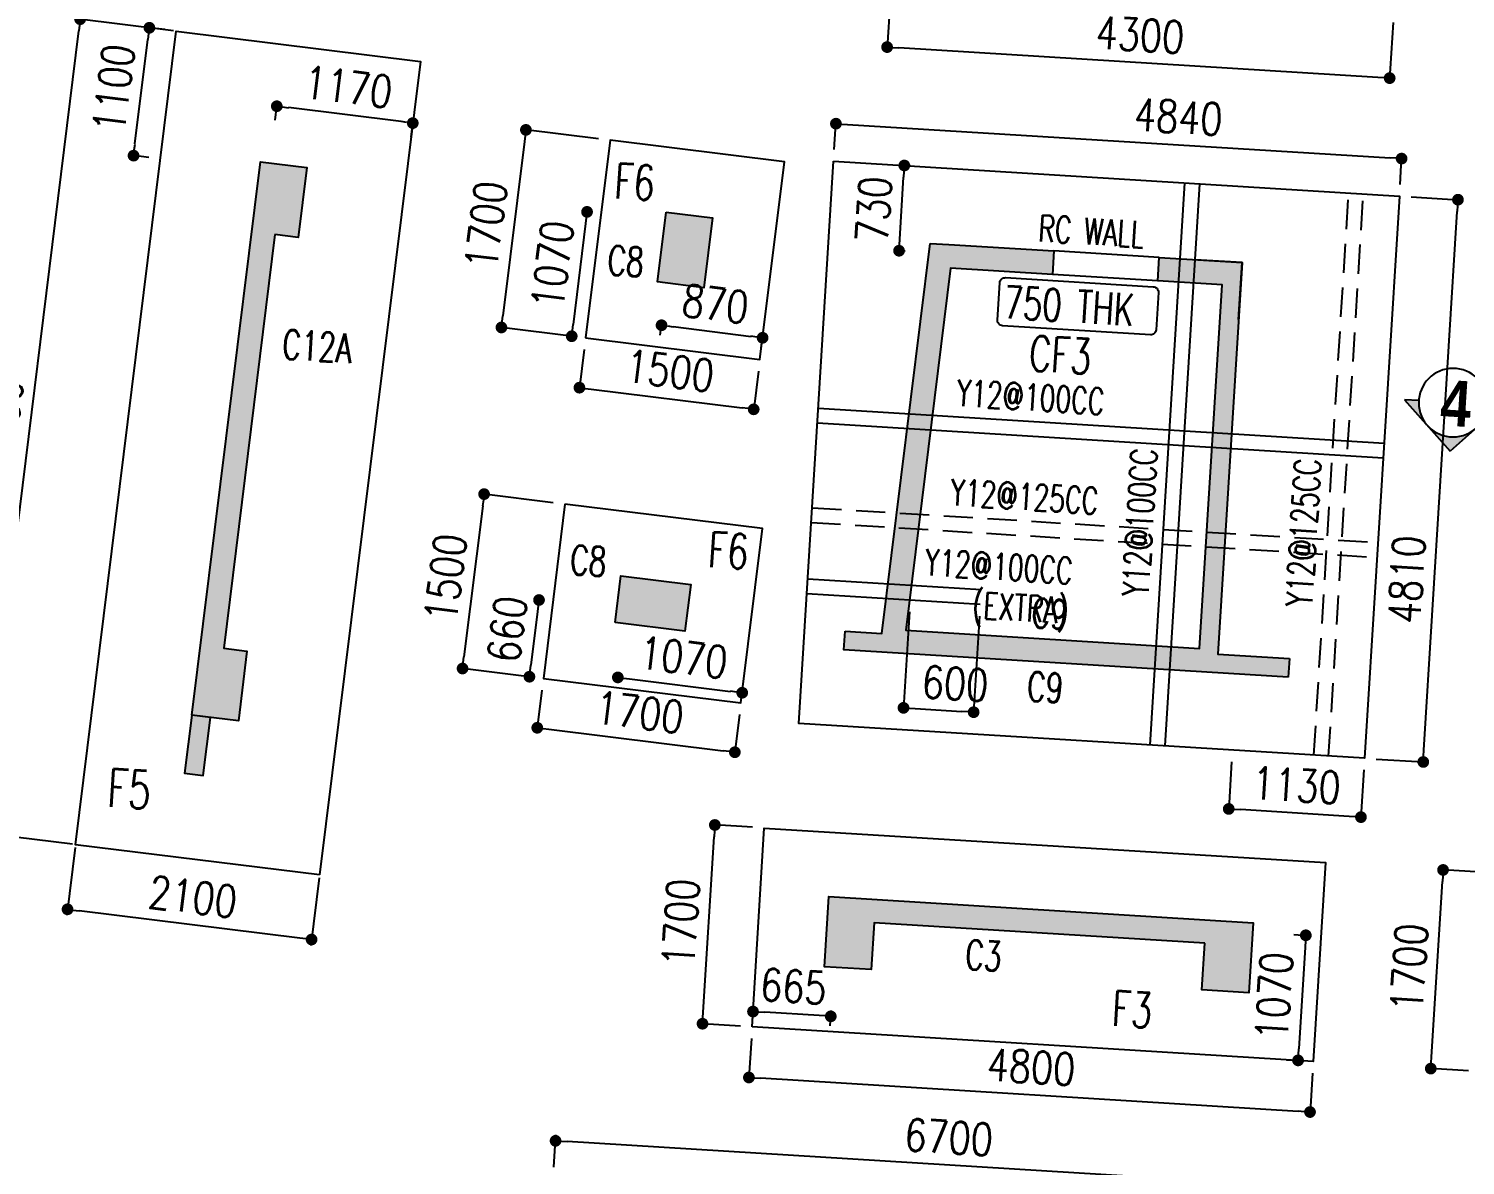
# Model space of a CAD drawing. Extents: x 473024 to 774629, y -1213442 to -1126596.
# Drawn here: x 491220 to 503486, y -1162354 to -1152649 of the extents above; entities that cross this region are included whole.
import ezdxf
from ezdxf.enums import TextEntityAlignment as Align

# ---------------------------------------------------------------- set-up
doc = ezdxf.new("R2010")
doc.units = 0
doc.header["$LTSCALE"] = 100
doc.header["$MEASUREMENT"] = 0
doc.header["$PDMODE"] = 2
doc.header["$PDSIZE"] = -10
doc.linetypes.add('CONTINU', pattern=[0])
doc.linetypes.add('HIDDEN', pattern=[0.375, 0.25, -0.125])
doc.layers.get('0').update_dxf_attribs({"linetype": 'CONTINUOUS'})
doc.layers.get('Defpoints').update_dxf_attribs({"linetype": 'CONTINUOUS'})
for name, color, linetype in [('7', 7, 'CONTINUOUS'), ('C-STRU-COL-HAT', 253, 'CONTINUOUS'), ('COLNO', 6, 'CONTINUOUS'), ('column', 10, 'CONTINUOUS'), ('DIM1', 7, 'CONTINUOUS'), ('Footing', 2, 'CONTINUOUS'), ('Footing Nos', 4, 'CONTINUOUS'), ('S-FOOTDIM', 9, 'CONTINUOUS'), ('S-RCWALL', 6, 'CONTINUOUS'), ('sectecxt', 3, 'CONTINUOUS'), ('secton', 8, 'CONTINUOUS'), ('TAB', 1, 'CONTINUOUS'), ('Text', 31, 'CONTINUOUS')]:
    doc.layers.add(name, color=color, linetype=linetype)
doc.styles.add('BOLD', font='bold.shx', dxfattribs={"width": 0.7})
doc.styles.add('ROMANS', font='romans.shx', dxfattribs={"width": 0.8})
doc.styles.add('SUSHEEL', font='romans.shx', dxfattribs={"width": 0.75})
doc.dimstyles.new('dim100', dxfattribs={"dimtxt": 275, "dimasz": 100, "dimexe": 50, "dimexo": 50, "dimgap": 100, "dimtad": 1, "dimdec": 0, "dimrnd": 5, "dimzin": 0, "dimdsep": 46, "dimtxsty": 'ROMANS', "dimblk": 'DOT', "dimcen": 0.09, "dimclrd": 9, "dimclre": 9, "dimclrt": 3, "dimadec": 0, "dimazin": 0, "dimtfac": 1, "dimtdec": 0, "dimtofl": 0, "dimtmove": 1, "dimatfit": 0, "dimldrblk": 'DOT', "dimfxl": 1, "dimtolj": 1, "dimtzin": 0, "dimarcsym": 0})

# ---------------------------------------------------------------- blocks, each defined once
blk = doc.blocks.new('A$C0C5E7853')
at = {"layer": 'secton', "linetype": 'CONTINU', "ltscale": 240}
for points in [[(281, 842, -0.198912), (562, 959), (562, 1123)], [(281, 842), (0, 562), (281, 281, -0.198912), (165, 562, -0.198912)], [(562, 165, -0.198912), (281, 281), (562, 0)]]:
    blk.add_hatch(color=8, dxfattribs=at).paths.add_polyline_path(points)
at = {"layer": 'secton', "color": 2}
blk.add_line((562, 959, 0), (562, 1549, 0), dxfattribs=at)
at = {"layer": 'secton', "color": 2, "linetype": 'Continuous'}
for p, q in [((562, 1123, 0), (0, 562, 0)), ((562, 0, 0), (0, 562, 0)), ((562, 165, 0), (562, 0, 0))]:
    blk.add_line(p, q, dxfattribs=at)
at = {"layer": 'secton', "color": 2}
blk.add_circle((562, 562, 0), 397, dxfattribs=at)
blk = doc.blocks.new('_Dot')
at = {"color": 0, "linetype": 'ByBlock', "lineweight": -2}
blk.add_line((-0.5, 0), (-1, 0), dxfattribs=at)
at = {"color": 0, "linetype": 'ByBlock', "const_width": 0.5}
blk.add_lwpolyline([(-0.25, 0, 1), (0.25, 0, 1)], format="xyb", close=True, dxfattribs=at)
blk = doc.blocks.new('*D115')
at = {"layer": 'Defpoints', "color": 0, "transparency": 16777216}
for p in [(491623, -1159592), (493707, -1159850), (491551, -1160168)]:
    blk.add_point(p, dxfattribs=at)
at = {"layer": 'S-FOOTDIM', "color": 9, "lineweight": -2, "transparency": 16777216}
for p, q in [((491616, -1159641), (491545, -1160218)), ((493701, -1159899), (493629, -1160476)), ((493536, -1160414), (491650, -1160181))]:
    blk.add_line(p, q, dxfattribs=at)
at = {"layer": 'S-FOOTDIM', "color": 9, "lineweight": -2, "transparency": 16777216, "xscale": 99.99999999999999, "yscale": 99.99999999999999, "zscale": 99.99999999999999}
for p, rotation in [((491551, -1160168), 172.9407064029587), ((493635, -1160426), 352.9407064029587)]:
    blk.add_blockref('_Dot', p, dxfattribs=dict(at, rotation=rotation))
at = {"layer": 'S-FOOTDIM', "color": 3, "transparency": 16777216, "insert": (492622, -1160062), "char_height": 275, "attachment_point": 5, "rotation": 352.9407, "style": 'ROMANS'}
blk.add_mtext('\\A1;2100', dxfattribs=at)
blk = doc.blocks.new('*D116')
at = {"layer": 'Defpoints', "color": 0, "linetype": 'ByBlock', "transparency": 16777216}
for p in [(492505, -1152673), (490798, -1159515), (491644, -1159620)]:
    blk.add_point(p, dxfattribs=at)
at = {"layer": 'S-FOOTDIM', "color": 9, "lineweight": -2, "transparency": 16777216}
for p, q in [((492455, -1152667), (491609, -1152562)), ((491646, -1152667), (490811, -1159416)), ((491595, -1159613), (490749, -1159509))]:
    blk.add_line(p, q, dxfattribs=at)
at = {"layer": 'S-FOOTDIM', "color": 9, "linetype": 'ByBlock', "lineweight": -2, "transparency": 16777216, "xscale": 100, "yscale": 100, "zscale": 100}
for p, rotation in [((491659, -1152568), 82.94055193201991), ((490798, -1159515), 262.9405519320199)]:
    blk.add_blockref('_Dot', p, dxfattribs=dict(at, rotation=rotation))
at = {"layer": 'S-FOOTDIM', "color": 3, "linetype": 'ByBlock', "transparency": 16777216, "insert": (490993, -1156012), "char_height": 275, "attachment_point": 5, "rotation": 82.9406, "style": 'ROMANS'}
blk.add_mtext('\\A1;7000', dxfattribs=at)
blk = doc.blocks.new('*D388')
at = {"layer": 'Defpoints', "color": 0, "linetype": 'ByBlock', "transparency": 16777216}
for p in [(501974, -1160381), (501908, -1161449), (502058, -1161458)]:
    blk.add_point(p, dxfattribs=at)
at = {"layer": 'S-FOOTDIM', "color": 9, "lineweight": -2, "transparency": 16777216}
for p, q in [((502023, -1160384), (502174, -1160394)), ((502118, -1160490), (502065, -1161359)), ((501958, -1161452), (502108, -1161461))]:
    blk.add_line(p, q, dxfattribs=at)
at = {"layer": 'S-FOOTDIM', "color": 9, "linetype": 'ByBlock', "lineweight": -2, "transparency": 16777216, "xscale": 99.99999999999999, "yscale": 99.99999999999999, "zscale": 99.99999999999999}
for p, rotation in [((502124, -1160390), 86.46798590366254), ((502058, -1161458), 266.4679859036626)]:
    blk.add_blockref('_Dot', p, dxfattribs=dict(at, rotation=rotation))
at = {"layer": 'S-FOOTDIM', "color": 3, "linetype": 'ByBlock', "transparency": 16777216, "insert": (501854, -1160910), "char_height": 275, "attachment_point": 5, "rotation": 86.468, "style": 'ROMANS'}
blk.add_mtext('\\A1;1070', dxfattribs=at)
blk = doc.blocks.new('DOT')
at = {"layer": '7', "color": 0, "linetype": 'ByBlock'}
blk.add_line((-0.5, 0), (-1, 0), dxfattribs=at)
at = {"layer": '7', "color": 0, "linetype": 'ByBlock', "const_width": 0.5}
blk.add_lwpolyline([(-0.25, 0, 1), (0.25, 0, 1)], format="xyb", close=True, dxfattribs=at)
blk = doc.blocks.new('*D389')
at = {"layer": 'Defpoints', "color": 0, "linetype": 'ByBlock', "transparency": 16777216}
for p in [(497404, -1161041), (497396, -1161171), (498060, -1161212)]:
    blk.add_point(p, dxfattribs=at)
at = {"layer": 'S-FOOTDIM', "color": 9, "lineweight": -2, "transparency": 16777216}
for p, q in [((497399, -1161121), (497407, -1160991)), ((497968, -1161076), (497504, -1161047)), ((498063, -1161162), (498071, -1161032))]:
    blk.add_line(p, q, dxfattribs=at)
at = {"layer": 'S-FOOTDIM', "color": 9, "linetype": 'ByBlock', "lineweight": -2, "transparency": 16777216, "xscale": 100, "yscale": 100, "zscale": 100}
for p, rotation in [((497404, -1161041), 176.4714921217914), ((498068, -1161082), 356.4714921217913)]:
    blk.add_blockref('_Dot', p, dxfattribs=dict(at, rotation=rotation))
at = {"layer": 'S-FOOTDIM', "color": 3, "linetype": 'ByBlock', "transparency": 16777216, "insert": (497750, -1160825), "char_height": 275, "attachment_point": 5, "rotation": 356.4715, "style": 'ROMANS'}
blk.add_mtext('\\A1;665', dxfattribs=at)
blk = doc.blocks.new('*D400')
at = {"layer": 'Defpoints', "color": 0, "linetype": 'ByBlock', "transparency": 16777216}
for p in [(492250, -1152641), (492480, -1152670), (492345, -1153761)]:
    blk.add_point(p, dxfattribs=at)
at = {"layer": 'S-FOOTDIM', "color": 9, "lineweight": -2, "transparency": 16777216}
for p, q in [((492381, -1152657), (492250, -1152641)), ((492127, -1153633), (492237, -1152740)), ((492245, -1153749), (492115, -1153733))]:
    blk.add_line(p, q, dxfattribs=at)
at = {"layer": 'S-FOOTDIM', "color": 9, "linetype": 'ByBlock', "lineweight": -2, "transparency": 16777216, "xscale": 100, "yscale": 100, "zscale": 100}
for p, rotation in [((492250, -1152641), 82.94087697364823), ((492115, -1153733), 262.9408769736482)]:
    blk.add_blockref('_Dot', p, dxfattribs=dict(at, rotation=rotation))
at = {"layer": 'S-FOOTDIM', "color": 3, "linetype": 'ByBlock', "transparency": 16777216, "insert": (491946, -1153158), "char_height": 275, "attachment_point": 5, "rotation": 82.9409, "style": 'ROMANS'}
blk.add_mtext('\\A1;1100', dxfattribs=at)
blk = doc.blocks.new('*D401')
at = {"layer": 'Defpoints', "color": 0, "linetype": 'ByBlock', "transparency": 16777216}
for p in [(493338, -1153311), (493311, -1153530), (494471, -1153674)]:
    blk.add_point(p, dxfattribs=at)
at = {"layer": 'S-FOOTDIM', "color": 9, "lineweight": -2, "transparency": 16777216}
for p, q in [((493323, -1153431), (493338, -1153311)), ((494399, -1153442), (493437, -1153323)), ((494484, -1153575), (494499, -1153455))]:
    blk.add_line(p, q, dxfattribs=at)
at = {"layer": 'S-FOOTDIM', "color": 9, "linetype": 'ByBlock', "lineweight": -2, "transparency": 16777216, "xscale": 100, "yscale": 100, "zscale": 100}
for p, rotation in [((493338, -1153311), 172.9384255779366), ((494499, -1153455), 352.9384255779366)]:
    blk.add_blockref('_Dot', p, dxfattribs=dict(at, rotation=rotation))
at = {"layer": 'S-FOOTDIM', "color": 3, "linetype": 'ByBlock', "transparency": 16777216, "insert": (493948, -1153147), "char_height": 275, "attachment_point": 5, "rotation": 352.9384, "style": 'ROMANS'}
blk.add_mtext('\\A1;1170', dxfattribs=at)
blk = doc.blocks.new('*D434')
at = {"layer": 'Defpoints', "color": 0, "linetype": 'ByBlock', "transparency": 16777216}
for p in [(496106, -1154227), (495856, -1155275), (495974, -1155289)]:
    blk.add_point(p, dxfattribs=at)
at = {"layer": 'S-FOOTDIM', "color": 9, "lineweight": -2, "transparency": 16777216}
for p, q in [((495975, -1154312), (495868, -1155175)), ((496007, -1154215), (495987, -1154213)), ((495875, -1155277), (495856, -1155275))]:
    blk.add_line(p, q, dxfattribs=at)
at = {"layer": 'S-FOOTDIM', "color": 9, "linetype": 'ByBlock', "lineweight": -2, "transparency": 16777216, "xscale": 100, "yscale": 100, "zscale": 100}
for p, rotation in [((495987, -1154213), 82.93841858730387), ((495856, -1155275), 262.9384185873039)]:
    blk.add_blockref('_Dot', p, dxfattribs=dict(at, rotation=rotation))
at = {"layer": 'S-FOOTDIM', "color": 3, "linetype": 'ByBlock', "transparency": 16777216, "insert": (495692, -1154665), "char_height": 275, "attachment_point": 5, "rotation": 82.9384, "style": 'ROMANS'}
blk.add_mtext('\\A1;1070', dxfattribs=at)
blk = doc.blocks.new('*D435')
at = {"layer": 'Defpoints', "color": 0, "linetype": 'ByBlock', "transparency": 16777216}
for p in [(497486, -1155288), (496600, -1155367), (497463, -1155474)]:
    blk.add_point(p, dxfattribs=at)
at = {"layer": 'S-FOOTDIM', "color": 9, "lineweight": -2, "transparency": 16777216}
for p, q in [((496612, -1155267), (496623, -1155181)), ((496722, -1155193), (497387, -1155276)), ((497475, -1155374), (497486, -1155288))]:
    blk.add_line(p, q, dxfattribs=at)
at = {"layer": 'S-FOOTDIM', "color": 9, "linetype": 'ByBlock', "lineweight": -2, "transparency": 16777216}
for p, xscale, yscale, zscale, rotation in [((496623, -1155181), 99.99999999999999, 99.99999999999999, 99.99999999999999, 172.9384185872975), ((497486, -1155288), 100, 100, 100, 352.9384185872975)]:
    blk.add_blockref('_Dot', p, dxfattribs=dict(at, xscale=xscale, yscale=yscale, zscale=zscale, rotation=rotation))
at = {"layer": 'S-FOOTDIM', "color": 3, "linetype": 'ByBlock', "transparency": 16777216, "insert": (497083, -1154999), "char_height": 275, "attachment_point": 5, "rotation": 352.9384, "style": 'ROMANS'}
blk.add_mtext('\\A1;870', dxfattribs=at)
blk = doc.blocks.new('*D436')
at = {"layer": 'Defpoints', "color": 0, "linetype": 'ByBlock', "transparency": 16777216}
for p in [(495695, -1157542), (495495, -1158182), (495614, -1158197)]:
    blk.add_point(p, dxfattribs=at)
at = {"layer": 'S-FOOTDIM', "color": 9, "lineweight": -2, "transparency": 16777216}
for p, q in [((495564, -1157626), (495508, -1158083)), ((495596, -1157530), (495577, -1157527)), ((495515, -1158185), (495495, -1158182))]:
    blk.add_line(p, q, dxfattribs=at)
at = {"layer": 'S-FOOTDIM', "color": 9, "linetype": 'ByBlock', "lineweight": -2, "transparency": 16777216, "xscale": 100, "yscale": 100, "zscale": 100}
for p, rotation in [((495577, -1157527), 82.93841858730629), ((495495, -1158182), 262.9384185873063)]:
    blk.add_blockref('_Dot', p, dxfattribs=dict(at, rotation=rotation))
at = {"layer": 'S-FOOTDIM', "color": 3, "linetype": 'ByBlock', "transparency": 16777216, "insert": (495306, -1157776), "char_height": 275, "attachment_point": 5, "rotation": 82.9384, "style": 'ROMANS'}
blk.add_mtext('\\A1;660', dxfattribs=at)
blk = doc.blocks.new('*D437')
at = {"layer": 'Defpoints', "color": 0, "linetype": 'ByBlock', "transparency": 16777216}
for p in [(496239, -1158274), (497312, -1158319), (497301, -1158406)]:
    blk.add_point(p, dxfattribs=at)
at = {"layer": 'S-FOOTDIM', "color": 9, "lineweight": -2, "transparency": 16777216}
for p, q in [((496252, -1158175), (496250, -1158188)), ((496349, -1158200), (497213, -1158307)), ((497313, -1158307), (497312, -1158319))]:
    blk.add_line(p, q, dxfattribs=at)
at = {"layer": 'S-FOOTDIM', "color": 9, "linetype": 'ByBlock', "lineweight": -2, "transparency": 16777216, "xscale": 100, "yscale": 100, "zscale": 100}
for p, rotation in [((496250, -1158188), 172.9384185873002), ((497312, -1158319), 352.9384185873001)]:
    blk.add_blockref('_Dot', p, dxfattribs=dict(at, rotation=rotation))
at = {"layer": 'S-FOOTDIM', "color": 3, "linetype": 'ByBlock', "transparency": 16777216, "insert": (496810, -1158018), "char_height": 275, "attachment_point": 5, "rotation": 352.9384, "style": 'ROMANS'}
blk.add_mtext('\\A1;1070', dxfattribs=at)
blk = doc.blocks.new('*D577')
at = {"layer": 'Defpoints', "color": 0, "transparency": 16777216}
for p in [(495718, -1162145), (495701, -1162419), (502388, -1162831)]:
    blk.add_point(p, dxfattribs=at)
at = {"layer": 'S-FOOTDIM', "color": 9, "lineweight": -2, "transparency": 16777216}
for p, q in [((495704, -1162369), (495721, -1162095)), ((502305, -1162551), (495817, -1162151)), ((502391, -1162782), (502408, -1162507))]:
    blk.add_line(p, q, dxfattribs=at)
at = {"layer": 'S-FOOTDIM', "color": 9, "lineweight": -2, "transparency": 16777216, "xscale": 99.99999999999999, "yscale": 99.99999999999999, "zscale": 99.99999999999999}
for p, rotation in [((495718, -1162145), 176.4680109629827), ((502405, -1162557), 356.4680109629827)]:
    blk.add_blockref('_Dot', p, dxfattribs=dict(at, rotation=rotation))
at = {"layer": 'S-FOOTDIM', "color": 3, "transparency": 16777216, "insert": (499076, -1162114), "char_height": 275, "attachment_point": 5, "rotation": 356.468, "style": 'ROMANS'}
blk.add_mtext('\\A1;6700', dxfattribs=at)
blk = doc.blocks.new('*D580')
at = {"layer": 'Defpoints', "color": 0, "transparency": 16777216}
for p in [(497078, -1159448), (497501, -1159474), (497396, -1161171)]:
    blk.add_point(p, dxfattribs=at)
at = {"layer": 'S-FOOTDIM', "color": 9, "lineweight": -2, "transparency": 16777216}
for p, q in [((497401, -1159468), (497078, -1159448)), ((496979, -1161045), (497072, -1159548)), ((497296, -1161165), (496973, -1161145))]:
    blk.add_line(p, q, dxfattribs=at)
at = {"layer": 'S-FOOTDIM', "color": 9, "lineweight": -2, "transparency": 16777216, "xscale": 100, "yscale": 100, "zscale": 100}
for p, rotation in [((497078, -1159448), 86.46798601396478), ((496973, -1161145), 266.4679860139648)]:
    blk.add_blockref('_Dot', p, dxfattribs=dict(at, rotation=rotation))
at = {"layer": 'S-FOOTDIM', "color": 3, "transparency": 16777216, "insert": (496788, -1160282), "char_height": 275, "attachment_point": 5, "rotation": 86.468, "style": 'ROMANS'}
blk.add_mtext('\\A1;1700', dxfattribs=at)
blk = doc.blocks.new('*D581')
at = {"layer": 'Defpoints', "color": 0, "transparency": 16777216}
for p in [(497396, -1161171), (502187, -1161466), (497369, -1161604)]:
    blk.add_point(p, dxfattribs=at)
at = {"layer": 'S-FOOTDIM', "color": 9, "lineweight": -2, "transparency": 16777216}
for p, q in [((497390, -1161271), (497369, -1161604)), ((502060, -1161893), (497469, -1161610)), ((502181, -1161566), (502160, -1161899))]:
    blk.add_line(p, q, dxfattribs=at)
at = {"layer": 'S-FOOTDIM', "color": 9, "lineweight": -2, "transparency": 16777216, "xscale": 100, "yscale": 100, "zscale": 100}
for p, rotation in [((497369, -1161604), 176.4679860039786), ((502160, -1161899), 356.4679860039786)]:
    blk.add_blockref('_Dot', p, dxfattribs=dict(at, rotation=rotation))
at = {"layer": 'S-FOOTDIM', "color": 3, "transparency": 16777216, "insert": (499779, -1161514), "char_height": 275, "attachment_point": 5, "rotation": 356.468, "style": 'ROMANS'}
blk.add_mtext('\\A1;4800', dxfattribs=at)
blk = doc.blocks.new('*D582')
at = {"layer": 'Defpoints', "color": 0, "transparency": 16777216}
for p in [(503296, -1159832), (503719, -1159858), (503614, -1161555)]:
    blk.add_point(p, dxfattribs=at)
at = {"layer": 'S-FOOTDIM', "color": 9, "lineweight": -2, "transparency": 16777216}
for p, q in [((503619, -1159852), (503296, -1159832)), ((503197, -1161429), (503290, -1159932)), ((503514, -1161548), (503191, -1161528))]:
    blk.add_line(p, q, dxfattribs=at)
at = {"layer": 'S-FOOTDIM', "color": 9, "lineweight": -2, "transparency": 16777216, "xscale": 100, "yscale": 100, "zscale": 100}
for p, rotation in [((503296, -1159832), 86.46798601396478), ((503191, -1161528), 266.4679860139648)]:
    blk.add_blockref('_Dot', p, dxfattribs=dict(at, rotation=rotation))
at = {"layer": 'S-FOOTDIM', "color": 3, "transparency": 16777216, "insert": (503007, -1160665), "char_height": 275, "attachment_point": 5, "rotation": 86.468, "style": 'ROMANS'}
blk.add_mtext('\\A1;1700', dxfattribs=at)
blk = doc.blocks.new('*D624')
at = {"layer": 'Defpoints', "color": 0, "linetype": 'ByBlock', "transparency": 16777216}
for p in [(495798, -1156708), (494924, -1158112), (495614, -1158197)]:
    blk.add_point(p, dxfattribs=at)
at = {"layer": 'S-FOOTDIM', "color": 9, "lineweight": -2, "transparency": 16777216}
for p, q in [((495699, -1156696), (495108, -1156623)), ((495096, -1156722), (494936, -1158012)), ((495515, -1158185), (494924, -1158112))]:
    blk.add_line(p, q, dxfattribs=at)
at = {"layer": 'S-FOOTDIM', "color": 9, "linetype": 'ByBlock', "lineweight": -2, "transparency": 16777216, "xscale": 100, "yscale": 100, "zscale": 100}
for p, rotation in [((495108, -1156623), 82.93841858730082), ((494924, -1158112), 262.9384185873008)]:
    blk.add_blockref('_Dot', p, dxfattribs=dict(at, rotation=rotation))
at = {"layer": 'S-FOOTDIM', "color": 3, "linetype": 'ByBlock', "transparency": 16777216, "insert": (494780, -1157338), "char_height": 275, "attachment_point": 5, "rotation": 82.9384, "style": 'ROMANS'}
blk.add_mtext('\\A1;1500', dxfattribs=at)
blk = doc.blocks.new('*D625')
at = {"layer": 'Defpoints', "color": 0, "linetype": 'ByBlock', "transparency": 16777216}
for p in [(495614, -1158197), (497301, -1158406), (497249, -1158827)]:
    blk.add_point(p, dxfattribs=at)
at = {"layer": 'S-FOOTDIM', "color": 9, "lineweight": -2, "transparency": 16777216}
for p, q in [((495602, -1158296), (495562, -1158618)), ((497289, -1158505), (497249, -1158827)), ((495661, -1158630), (497150, -1158814))]:
    blk.add_line(p, q, dxfattribs=at)
at = {"layer": 'S-FOOTDIM', "color": 9, "linetype": 'ByBlock', "lineweight": -2, "transparency": 16777216, "xscale": 100, "yscale": 100, "zscale": 100}
for p, rotation in [((495562, -1158618), 172.9384185873087), ((497249, -1158827), 352.9384185873087)]:
    blk.add_blockref('_Dot', p, dxfattribs=dict(at, rotation=rotation))
at = {"layer": 'S-FOOTDIM', "color": 3, "linetype": 'ByBlock', "transparency": 16777216, "insert": (496435, -1158486), "char_height": 275, "attachment_point": 5, "rotation": 352.9384, "style": 'ROMANS'}
blk.add_mtext('\\A1;1700', dxfattribs=at)
blk = doc.blocks.new('*D626')
at = {"layer": 'Defpoints', "color": 0, "linetype": 'ByBlock', "transparency": 16777216}
for p in [(496183, -1153602), (495256, -1155200), (495974, -1155289)]:
    blk.add_point(p, dxfattribs=at)
at = {"layer": 'S-FOOTDIM', "color": 9, "lineweight": -2, "transparency": 16777216}
for p, q in [((496084, -1153590), (495465, -1153513)), ((495453, -1153612), (495268, -1155101)), ((495875, -1155277), (495256, -1155200))]:
    blk.add_line(p, q, dxfattribs=at)
at = {"layer": 'S-FOOTDIM', "color": 9, "linetype": 'ByBlock', "lineweight": -2, "transparency": 16777216, "xscale": 100, "yscale": 100, "zscale": 100}
for p, rotation in [((495465, -1153513), 82.9384185873189), ((495256, -1155200), 262.9384185873189)]:
    blk.add_blockref('_Dot', p, dxfattribs=dict(at, rotation=rotation))
at = {"layer": 'S-FOOTDIM', "color": 3, "linetype": 'ByBlock', "transparency": 16777216, "insert": (495125, -1154327), "char_height": 275, "attachment_point": 5, "rotation": 82.9384, "style": 'ROMANS'}
blk.add_mtext('\\A1;1700', dxfattribs=at)
blk = doc.blocks.new('*D627')
at = {"layer": 'Defpoints', "color": 0, "linetype": 'ByBlock', "transparency": 16777216}
for p in [(495974, -1155289), (497463, -1155474), (497410, -1155899)]:
    blk.add_point(p, dxfattribs=at)
at = {"layer": 'S-FOOTDIM', "color": 9, "lineweight": -2, "transparency": 16777216}
for p, q in [((495962, -1155388), (495922, -1155714)), ((497451, -1155573), (497410, -1155899)), ((496021, -1155727), (497311, -1155886))]:
    blk.add_line(p, q, dxfattribs=at)
at = {"layer": 'S-FOOTDIM', "color": 9, "linetype": 'ByBlock', "lineweight": -2, "transparency": 16777216, "xscale": 100, "yscale": 100, "zscale": 100}
for p, rotation in [((495922, -1155714), 172.9384185873097), ((497410, -1155899), 352.9384185873096)]:
    blk.add_blockref('_Dot', p, dxfattribs=dict(at, rotation=rotation))
at = {"layer": 'S-FOOTDIM', "color": 3, "linetype": 'ByBlock', "transparency": 16777216, "insert": (496695, -1155571), "char_height": 275, "attachment_point": 5, "rotation": 352.9384, "style": 'ROMANS'}
blk.add_mtext('\\A1;1500', dxfattribs=at)
blk = doc.blocks.new('*D641')
at = {"layer": 'Defpoints', "color": 0, "linetype": 'ByBlock', "transparency": 16777216}
for p in [(498582, -1152282), (502872, -1152547), (498549, -1152806)]:
    blk.add_point(p, dxfattribs=at)
at = {"layer": 'S-FOOTDIM', "color": 9, "lineweight": -2, "transparency": 16777216}
for p, q in [((498579, -1152332), (498546, -1152856)), ((502869, -1152597), (502837, -1153121)), ((502740, -1153065), (498649, -1152812))]:
    blk.add_line(p, q, dxfattribs=at)
at = {"layer": 'S-FOOTDIM', "color": 9, "linetype": 'ByBlock', "lineweight": -2, "transparency": 16777216, "xscale": 100, "yscale": 100, "zscale": 100}
for p, rotation in [((498549, -1152806), 176.4673462594107), ((502840, -1153071), 356.4673462594106)]:
    blk.add_blockref('_Dot', p, dxfattribs=dict(at, rotation=rotation))
at = {"layer": 'S-FOOTDIM', "color": 3, "linetype": 'ByBlock', "transparency": 16777216, "insert": (500709, -1152702), "char_height": 275, "attachment_point": 5, "rotation": 356.4673, "style": 'ROMANS'}
blk.add_mtext('\\A1;4300', dxfattribs=at)
blk = doc.blocks.new('*D651')
at = {"layer": 'Defpoints', "color": 0, "linetype": 'ByBlock', "transparency": 16777216}
for p in [(498092, -1153780), (502942, -1153758), (502923, -1154078)]:
    blk.add_point(p, dxfattribs=at)
at = {"layer": 'S-FOOTDIM', "color": 9, "lineweight": -2, "transparency": 16777216}
for p, q in [((498098, -1153680), (498112, -1153460)), ((498212, -1153466), (502843, -1153752)), ((502929, -1153978), (502942, -1153758))]:
    blk.add_line(p, q, dxfattribs=at)
at = {"layer": 'S-FOOTDIM', "color": 9, "linetype": 'ByBlock', "lineweight": -2, "transparency": 16777216, "xscale": 100, "yscale": 100, "zscale": 100}
for p, rotation in [((498112, -1153460), 176.466438159313), ((502942, -1153758), 356.466438159313)]:
    blk.add_blockref('_Dot', p, dxfattribs=dict(at, rotation=rotation))
at = {"layer": 'S-FOOTDIM', "color": 3, "linetype": 'ByBlock', "transparency": 16777216, "insert": (501036, -1153402), "char_height": 275, "attachment_point": 5, "rotation": 356.4664, "style": 'ROMANS'}
blk.add_mtext('\\A1;4840', dxfattribs=at)
blk = doc.blocks.new('*D652')
at = {"layer": 'Defpoints', "color": 0, "linetype": 'ByBlock', "transparency": 16777216}
for p in [(502923, -1154078), (503423, -1154109), (502626, -1158879)]:
    blk.add_point(p, dxfattribs=at)
at = {"layer": 'S-FOOTDIM', "color": 9, "lineweight": -2, "transparency": 16777216}
for p, q in [((503023, -1154084), (503423, -1154109)), ((503133, -1158810), (503417, -1154209)), ((502726, -1158885), (503127, -1158910))]:
    blk.add_line(p, q, dxfattribs=at)
at = {"layer": 'S-FOOTDIM', "color": 9, "linetype": 'ByBlock', "lineweight": -2, "transparency": 16777216, "xscale": 100, "yscale": 100, "zscale": 100}
for p, rotation in [((503423, -1154109), 86.46643815224418), ((503127, -1158910), 266.4664381522442)]:
    blk.add_blockref('_Dot', p, dxfattribs=dict(at, rotation=rotation))
at = {"layer": 'S-FOOTDIM', "color": 3, "linetype": 'ByBlock', "transparency": 16777216, "insert": (502985, -1157352), "char_height": 275, "attachment_point": 5, "rotation": 86.4664, "style": 'ROMANS'}
blk.add_mtext('\\A1;4810', dxfattribs=at)
blk = doc.blocks.new('*D653')
at = {"layer": 'Defpoints', "color": 0, "linetype": 'ByBlock', "transparency": 16777216}
for p in [(501497, -1158809), (502626, -1158879), (501466, -1159311)]:
    blk.add_point(p, dxfattribs=at)
at = {"layer": 'S-FOOTDIM', "color": 9, "lineweight": -2, "transparency": 16777216}
for p, q in [((501491, -1158909), (501466, -1159311)), ((502620, -1158978), (502595, -1159381)), ((502495, -1159375), (501566, -1159317))]:
    blk.add_line(p, q, dxfattribs=at)
at = {"layer": 'S-FOOTDIM', "color": 9, "linetype": 'ByBlock', "lineweight": -2, "transparency": 16777216, "xscale": 100, "yscale": 100, "zscale": 100}
for p, rotation in [((501466, -1159311), 176.4664381593189), ((502595, -1159381), 356.4664381593189)]:
    blk.add_blockref('_Dot', p, dxfattribs=dict(at, rotation=rotation))
at = {"layer": 'S-FOOTDIM', "color": 3, "linetype": 'ByBlock', "transparency": 16777216, "insert": (502045, -1159109), "char_height": 275, "attachment_point": 5, "rotation": 356.4664, "style": 'ROMANS'}
blk.add_mtext('\\A1;1130', dxfattribs=at)
blk = doc.blocks.new('*D654')
at = {"layer": 'Defpoints', "color": 0, "linetype": 'ByBlock', "transparency": 16777216}
for p in [(498746, -1157527), (499345, -1157564), (499288, -1158485)]:
    blk.add_point(p, dxfattribs=at)
at = {"layer": 'S-FOOTDIM', "color": 9, "lineweight": -2, "transparency": 16777216}
for p, q in [((498740, -1157627), (498689, -1158448)), ((499339, -1157664), (499288, -1158485)), ((498789, -1158454), (499188, -1158479))]:
    blk.add_line(p, q, dxfattribs=at)
at = {"layer": 'S-FOOTDIM', "color": 9, "linetype": 'ByBlock', "lineweight": -2, "transparency": 16777216}
for p, xscale, yscale, zscale, rotation in [((498689, -1158448), 99.99999999999999, 99.99999999999999, 99.99999999999999, 176.4664381593039), ((499288, -1158485), 100, 100, 100, 356.4664381593038)]:
    blk.add_blockref('_Dot', p, dxfattribs=dict(at, xscale=xscale, yscale=yscale, zscale=zscale, rotation=rotation))
at = {"layer": 'S-FOOTDIM', "color": 3, "linetype": 'ByBlock', "transparency": 16777216, "insert": (499130, -1158241), "char_height": 275, "attachment_point": 5, "rotation": 356.4664, "style": 'ROMANS'}
blk.add_mtext('\\A1;600', dxfattribs=at)
blk = doc.blocks.new('*D655')
at = {"layer": 'Defpoints', "color": 0, "linetype": 'ByBlock', "transparency": 16777216}
for p in [(498648, -1153814), (498696, -1153817), (498603, -1154542)]:
    blk.add_point(p, dxfattribs=at)
at = {"layer": 'S-FOOTDIM', "color": 9, "lineweight": -2, "transparency": 16777216}
for p, q in [((498748, -1153820), (498696, -1153817)), ((498657, -1154446), (498690, -1153917)), ((498703, -1154549), (498651, -1154545))]:
    blk.add_line(p, q, dxfattribs=at)
at = {"layer": 'S-FOOTDIM', "color": 9, "linetype": 'ByBlock', "lineweight": -2, "transparency": 16777216, "xscale": 100, "yscale": 100, "zscale": 100}
for p, rotation in [((498696, -1153817), 86.46643815224283), ((498651, -1154545), 266.4664381522428)]:
    blk.add_blockref('_Dot', p, dxfattribs=dict(at, rotation=rotation))
at = {"layer": 'S-FOOTDIM', "color": 3, "linetype": 'ByBlock', "transparency": 16777216, "insert": (498435, -1154191), "char_height": 275, "attachment_point": 5, "rotation": 86.4664, "style": 'ROMANS'}
blk.add_mtext('\\A1;730', dxfattribs=at)

msp = doc.modelspace()

# ---------------------------------------------------------------- hatches: boundary and pattern name
at = {"layer": 'C-STRU-COL-HAT'}
h = msp.add_hatch(color=256, dxfattribs=at)
h.dxf.hatch_style = 1
h.paths.add_polyline_path([(493322.6, -1154406.4), (492885, -1157939.4), (493083.4, -1157964), (493009.7, -1158559.4), (492612.7, -1158510.2), (493197.9, -1153786.3), (493197.9, -1153786.3), (493197.9, -1153786.3), (493594.9, -1153835.5), (493521.1, -1154431)])
h = msp.add_hatch(color=256, dxfattribs=at)
h.dxf.hatch_style = 1
h.paths.add_polyline_path([(497058.5, -1154264.7), (496661.6, -1154215.6), (496587.8, -1154811), (496984.8, -1154860.2)])
h = msp.add_hatch(color=256, dxfattribs=at)
h.dxf.hatch_style = 1
h.paths.add_polyline_path([(499961.7, -1154746.6), (499974, -1154547), (499076, -1154491.6), (498916, -1154481.7), (498503.2, -1157812.6), (498190.3, -1157793.3), (498180.5, -1157953), (501973.7, -1158187), (501983.6, -1158027.4), (501374.3, -1157989.8), (501580.7, -1154646.2), (500872.3, -1154602.4), (500860, -1154802), (501408.7, -1154835.9), (501217.1, -1157940), (498708.2, -1157785.2), (499091.3, -1154692.9)])
h = msp.add_hatch(color=256, dxfattribs=at)
h.dxf.hatch_style = 1
h.paths.add_polyline_path([(496276.7, -1157321.8), (496227.5, -1157718.8), (496823, -1157792.5), (496872.1, -1157395.6)])
msp.add_hatch(color=256, dxfattribs=at).paths.add_polyline_path([(492771.4, -1158529.7), (492612.6, -1158510), (492551.2, -1159006.2), (492709.9, -1159025.9)])
h = msp.add_hatch(color=256, dxfattribs=at)
h.dxf.hatch_style = 1
h.paths.add_polyline_path([(501262.1, -1160457.7), (498437.5, -1160283.2), (498412.8, -1160682.5), (498013.6, -1160657.8), (498050.5, -1160059), (501673.6, -1160282.7), (501673.6, -1160282.7), (501673.6, -1160282.7), (501636.7, -1160881.6), (501237.4, -1160856.9)])

# ---------------------------------------------------------------- linework, layer by layer
at = {"layer": 'column', "color": 1, "elevation": 0}
for points in [[(493322.6, -1154406.4), (492885, -1157939.4), (493083.4, -1157964), (493009.7, -1158559.4), (492612.7, -1158510.2), (493197.9, -1153786.3), (493197.9, -1153786.3), (493197.9, -1153786.3), (493594.9, -1153835.5), (493521.1, -1154431), (493322.6, -1154406.4)], [(501550.6, -1155132.8), (501580.7, -1154646.2), (501178.3, -1154621.3)], [(501550.6, -1155132.8), (501580.7, -1154646.2), (501178.3, -1154621.3)], [(501262.1, -1160457.7), (498437.5, -1160283.2), (498412.8, -1160682.5), (498013.6, -1160657.8), (498050.5, -1160059), (501673.6, -1160282.7), (501673.6, -1160282.7), (501673.6, -1160282.7), (501636.7, -1160881.6), (501237.4, -1160856.9), (501262.1, -1160457.7)]]:
    msp.add_lwpolyline(points, dxfattribs=at)
for points in [[(496661.6, -1154215.6), (497058.5, -1154264.7), (496984.8, -1154860.2), (496587.8, -1154811)], [(496661.6, -1154215.6), (497058.5, -1154264.7), (496984.8, -1154860.2), (496587.8, -1154811)], [(496227.5, -1157718.8), (496276.7, -1157321.8), (496872.1, -1157395.6), (496823, -1157792.5)], [(496227.5, -1157718.8), (496276.7, -1157321.8), (496872.1, -1157395.6), (496823, -1157792.5)], [(492771.4, -1158529.7), (492612.6, -1158510), (492551.2, -1159006.2), (492709.9, -1159025.9)]]:
    msp.add_lwpolyline(points, close=True, dxfattribs=at)
at = {"layer": 'Footing'}
for p, q in [((500872.3, -1154602.5, 0), (499974, -1154547, 0)), ((500859.9, -1154802.1, 0), (499961.7, -1154746.6, 0))]:
    msp.add_line(p, q, dxfattribs=at)
at = {"layer": 'Footing', "elevation": 0}
for points in [[(493703.6, -1159874.6), (491619.5, -1159616.6), (492479.8, -1152669.6), (494563.9, -1152927.7)], [(495974.4, -1155289.2), (497463, -1155473.6), (497672, -1153786.5), (496183.4, -1153602.1)], [(498092.3, -1153779.5), (502922.7, -1154077.8), (502626.3, -1158878.7), (497795.9, -1158580.4)], [(495798.5, -1156708.4), (495614.1, -1158197), (497301.2, -1158406), (497485.6, -1156917.4)], [(497395.8, -1161170.7), (497500.5, -1159474), (502291.4, -1159769.7), (502186.7, -1161466.5)]]:
    msp.add_lwpolyline(points, close=True, dxfattribs=at)
at = {"layer": 'S-RCWALL'}
for p, q in [((498916, -1154481.7, 0), (499076, -1154491.6, 0)), ((501983.6, -1158027.4, 0), (501973.7, -1158187, 0))]:
    msp.add_line(p, q, dxfattribs=at)
at = {"layer": 'S-RCWALL', "elevation": 0}
for points in [[(498190.3, -1157793.3), (498503.2, -1157812.6), (498916, -1154481.7)], [(499076, -1154491.6), (499974, -1154547), (499961.7, -1154746.6), (499091.3, -1154692.9), (498708.2, -1157785.2), (501217.1, -1157940), (501408.7, -1154835.9), (500860, -1154802), (500872.3, -1154602.4), (501580.7, -1154646.2), (501374.3, -1157989.8), (501983.6, -1158027.4)], [(501973.7, -1158187), (498180.5, -1157953), (498190.3, -1157793.3)]]:
    msp.add_lwpolyline(points, dxfattribs=at)
at = {"layer": 'TAB', "color": 1}
for p, q in [((500796.1, -1158765.6, 0), (501092.5, -1153964.8, 0)), ((500921.9, -1158773.4, 0), (501218.4, -1153972.6, 0)), ((497962, -1155889.3, 0), (502792.4, -1156187.6, 0)), ((497954.3, -1156015.2, 0), (502784.7, -1156313.5, 0)), ((497872.1, -1157346.7, 0), (499352.6, -1157438.1, 0)), ((497864.3, -1157472.5, 0), (499344.8, -1157563.9, 0))]:
    msp.add_line(p, q, dxfattribs=at)
at = {"layer": 'TAB', "color": 1, "linetype": 'HIDDEN', "ltscale": 10}
for p, q in [((502193.2, -1158851.9, 0), (502489.6, -1154051.1, 0)), ((502319, -1158859.7, 0), (502615.5, -1154058.8, 0)), ((497909.6, -1156738.9, 0), (502740, -1157037.2, 0)), ((497901.8, -1156864.8, 0), (502732.2, -1157163, 0))]:
    msp.add_line(p, q, dxfattribs=at)
at = {"layer": 'Text', "color": 4, "elevation": 0}
msp.add_lwpolyline([(499559.2, -1154774.8), (500822, -1154852.8, -0.4142136), (500865.3, -1154901.8), (500845.7, -1155219.5, -0.4142136), (500796.7, -1155262.7), (499533.9, -1155184.8, -0.4142136), (499490.6, -1155135.8), (499510.3, -1154818.1, -0.4142136)], format="xyb", close=True, dxfattribs=at)

# ---------------------------------------------------------------- block references
at = {"layer": 'DIM1', "color": 8, "linetype": 'CONTINU', "ltscale": 240, "xscale": -0.7369315199055626, "yscale": 0.7369315199030098, "zscale": 0.7369315200000002, "rotation": 266.4680040377021}
msp.add_blockref('A$C0C5E7853', (502942, -1156230.3, 0), dxfattribs=at)

# ---------------------------------------------------------------- texts
at = {"color": 3, "style": 'SUSHEEL', "width": 0.7}
for s, rotation, p in [('RC WALL', 356.46644, (499834.7, -1154463.7, 0)), ('Y12@100CC', 356.46644, (499137.7, -1155868.1, 0)), ('Y12@100CC', 86.46644, (500780.3, -1157501.8, 0)), ('Y12@125CC', 86.46644, (502177.4, -1157588.1, 0)), ('Y12@125CC', 356.46644, (499085.2, -1156717.7, 0)), ('Y12@100CC', 356.46644, (498866.3, -1157314.3, 0)), ('(EXTRA)', 356.46644, (499270.4, -1157680, 0))]:
    msp.add_text(s, height=225, rotation=rotation, dxfattribs=at).set_placement(p)
at = {"layer": 'COLNO', "style": 'ROMANS', "width": 0.7}
for s, rotation, p in [('C8', 356.47044, (496479, -1154518.6, 0)), ('C12A', 356.47044, (493986.8, -1155254.4, 0)), ('C8', 356.47044, (496160.1, -1157076.6, 0)), ('C9', 356.46644, (500099.8, -1157528.9, 0)), ('C9', 356.46644, (500061.1, -1158156.8, 0)), ('C3', 356.46637, (499533.9, -1160447.5, 0))]:
    msp.add_text(s, height=250, rotation=rotation, dxfattribs=at).set_placement(p, align=Align.TOP_RIGHT)
at = {"layer": 'Footing Nos', "color": 6, "style": 'ROMANS', "width": 0.7}
for s, height, rotation, p in [('F6', 300, 356.47043, (496573.8, -1153818.4, 0)), ('CF3', 300, 356.46644, (500302.6, -1155300.7, 0)), ('F6', 300, 356.47043, (497374.4, -1156966.5, 0)), ('F5', 325, 356.47257, (492275.1, -1158989.6, 0)), ('F3', 300, 356.46799, (500822.3, -1160883.4, 0))]:
    msp.add_text(s, height=height, rotation=rotation, dxfattribs=at).set_placement(p, align=Align.TOP_RIGHT)
at = {"layer": 'sectecxt', "color": 6, "linetype": 'Continuous', "style": 'BOLD', "width": 0.9}
msp.add_text('4', height=390, rotation=356.468, dxfattribs=at).set_placement((503264, -1156035, 0))
at = {"layer": 'Text', "color": 6, "style": 'ROMANS', "width": 0.7}
msp.add_text('750 THK', height=275, rotation=356.46644, dxfattribs=at).set_placement((499538, -1155119.1, 0))

# ---------------------------------------------------------------- dimensions: what is measured, and where the dimension line sits
at = {"layer": 'S-FOOTDIM'}
dim = msp.add_linear_dim(base=(498549.4, -1152806.2, 0), p1=(502872.5, -1152546.8, 0), p2=(498581.8, -1152281.9, 0), angle=356.46735, dimstyle='dim100', override={"dimpost": '\\X'}, dxfattribs=at)
dim.commit()
dim.dimension.update_dxf_attribs({"geometry": '*D641', "text_midpoint": (500709.4, -1152701.6, 0)})
for p1, p2, distance, override, picture, middle in [((492504.6, -1152672.7, 0), (491644.3, -1159619.6, 0), -852.3, {"dimpost": '\\X'}, '*D116', (490992.9, -1156012.2, 0)), ((493706.7, -1159849.9, 0), (491622.6, -1159591.8, 0), 580.9, {"dimpost": '\\X'}, '*D115', (492622.4, -1160061.6, 0)), ((501973.6, -1160381.2, 0), (501907.7, -1161449.1, 0), 151.1, {"dimpost": '\\X', "dimblk": 'Dot'}, '*D388', (501854.3, -1160909.8, 0)), ((502388, -1162831.4, 0), (495700.7, -1162418.7, 0), -274.7, {"dimpost": '\\X'}, '*D577', (499075.9, -1162113.9, 0))]:
    dim = msp.add_aligned_dim(p1=p1, p2=p2, distance=distance, dimstyle='dim100', override=override, dxfattribs=at)
    dim.commit()
    dim.dimension.update_dxf_attribs({"geometry": picture, "text_midpoint": middle})
at = {"layer": 'S-FOOTDIM', "color": 3}
for p1, p2, distance, override, picture, middle in [((492344.7, -1153761.1, 0), (492479.8, -1152669.6, 0), 231.9, {"dimexe": 0, "dimexo": 100, "dimpost": '\\X', "dimblk": 'Dot'}, '*D400', (491946.4, -1153157.7, 0)), ((494471.5, -1153673.9, 0), (493310.8, -1153530.1, 0), -220.8, {"dimexe": 0, "dimexo": 100, "dimpost": '\\X', "dimblk": 'Dot'}, '*D401', (493947.5, -1153147.2, 0)), ((496183.4, -1153602.1, 0), (495974.4, -1155289.2, 0), -723.9, {"dimexe": 0, "dimexo": 100, "dimpost": '\\X'}, '*D626', (495124.7, -1154327.5, 0)), ((496599.6, -1155366.7, 0), (497463, -1155473.6, 0), 187.3, {"dimexe": 0, "dimexo": 100, "dimpost": '\\X', "dimblk": 'Dot'}, '*D435', (497083.5, -1154998.6, 0)), ((495974.4, -1155289.2, 0), (497463, -1155473.6, 0), -428.3, {"dimexe": 0, "dimexo": 100, "dimpost": '\\X', "dimblk": 'Dot'}, '*D627', (496695.2, -1155570.7, 0)), ((495798.5, -1156708.4, 0), (495614.1, -1158197, 0), -695.4, {"dimexe": 0, "dimexo": 100, "dimpost": '\\X'}, '*D624', (494780.5, -1157338, 0)), ((496239.2, -1158274.4, 0), (497301.2, -1158406, 0), 87.3, {"dimexe": 0, "dimexo": 100, "dimpost": '\\X', "dimblk": 'Dot'}, '*D437', (496810.1, -1158017.9, 0)), ((495614.1, -1158197, 0), (497301.2, -1158406, 0), -423.9, {"dimexe": 0, "dimexo": 100, "dimpost": '\\X'}, '*D625', (496434.7, -1158486.5, 0))]:
    dim = msp.add_aligned_dim(p1=p1, p2=p2, distance=distance, dimstyle='dim100', override=override, dxfattribs=at)
    dim.commit()
    dim.dimension.update_dxf_attribs({"geometry": picture, "text_midpoint": middle})
for base, p1, p2, angle, override, picture, middle, dimtype in [((502942.5, -1153757.9, 0), (498092.3, -1153779.5, 0), (502922.7, -1154077.8, 0), 356.46644, {"dimexe": 0, "dimexo": 100, "dimpost": '\\X'}, '*D651', (501021.8, -1153639.3, 0), 160), ((498696.1, -1153816.8, 0), (498603, -1154542.5, 0), (498648, -1153813.8, 0), 86.46644, {"dimexe": 0, "dimexo": 100, "dimpost": '\\X'}, '*D655', (498672.1, -1154206.1, 0), 160), ((503423.3, -1154108.7, 0), (502626.3, -1158878.7, 0), (502922.7, -1154077.8, 0), 86.46644, {"dimexe": 0, "dimexo": 100, "dimpost": '\\X'}, '*D652', (503222.1, -1157366.7, 0), 160), ((495855.7, -1155274.5), (496105.9, -1154227.2, 0), (495974.4, -1155289.2, 0), 262.93842, {"dimexe": 0, "dimexo": 100, "dimpost": '\\X', "dimblk": 'Dot'}, '*D434', (495927.6, -1154693.9), 161), ((495495.4, -1158182.3), (495695.2, -1157541.9, 0), (495614.1, -1158197, 0), 262.93842, {"dimexe": 0, "dimexo": 100, "dimpost": '\\X', "dimblk": 'Dot'}, '*D436', (495542.1, -1157805.1), 161), ((499287.9, -1158484.9, 0), (498746, -1157526.9, 0), (499344.8, -1157563.9, 0), 356.46644, {"dimexe": 0, "dimexo": 100, "dimpost": '\\X'}, '*D654', (499115.4, -1158477.8, 0), 160), ((501465.9, -1159311, 0), (502626.3, -1158878.7, 0), (501497, -1158808.9, 0), 356.46644, {"dimexe": 0, "dimexo": 100, "dimpost": '\\X'}, '*D653', (502030.6, -1159345.9, 0), 160)]:
    dim = msp.add_linear_dim(base=base, p1=p1, p2=p2, angle=angle, dimstyle='dim100', override=override, dxfattribs=at)
    dim.commit()
    dim.dimension.update_dxf_attribs({"geometry": picture, "text_midpoint": middle, "dimtype": dimtype})
for base, p1, p2, angle, picture, middle in [((497077.8, -1159447.9, 0), (497395.8, -1161170.7, 0), (497500.5, -1159474, 0), 86.46799, '*D580', (496788.4, -1160281.6, 0)), ((503296, -1159831.7, 0), (503614, -1161554.6, 0), (503718.7, -1159857.8, 0), 86.46799, '*D582', (503006.6, -1160665.4, 0)), ((497369.1, -1161603.7, 0), (502186.7, -1161466.5, 0), (497395.8, -1161170.7, 0), 356.46799, '*D581', (499779.1, -1161514.5, 0))]:
    dim = msp.add_linear_dim(base=base, p1=p1, p2=p2, angle=angle, dimstyle='dim100', override={"dimexe": 0, "dimexo": 100, "dimpost": '\\X'}, dxfattribs=at)
    dim.commit()
    dim.dimension.update_dxf_attribs({"geometry": picture, "text_midpoint": middle})
at = {"layer": 'S-FOOTDIM'}
dim = msp.add_linear_dim(base=(497403.8, -1161041.3, 0), p1=(498059.5, -1161211.7, 0), p2=(497395.8, -1161170.7, 0), angle=176.47149, dimstyle='dim100', override={"dimpost": '\\X', "dimblk": 'Dot'}, dxfattribs=at)
dim.commit()
dim.dimension.update_dxf_attribs({"geometry": '*D389', "text_midpoint": (497735.7, -1161061.8, 0), "dimtype": 161})

doc.saveas('drawing.dxf')
